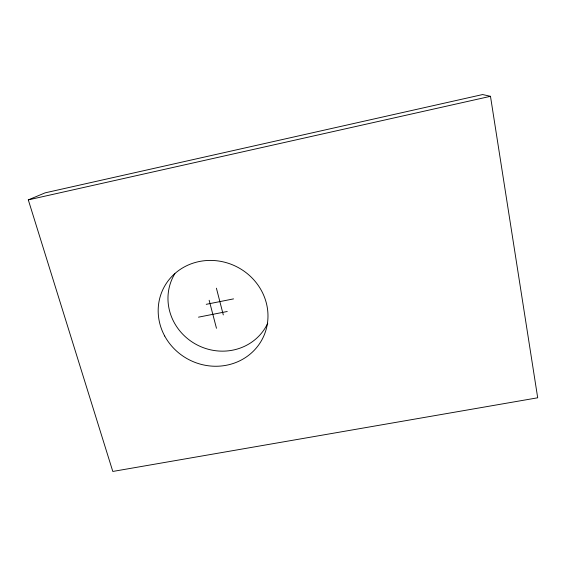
<?xml version="1.0" encoding="UTF-8"?>
<svg xmlns="http://www.w3.org/2000/svg" width="566" height="566" viewBox="0 0 566 566"><rect width="100%" height="100%" fill="white"/><g stroke="black" fill="none" stroke-linecap="round" stroke-linejoin="round"><path stroke-width="0.85" d="M28.3 199.883L45.11 192.85L482.628 94.55L490.481 96.312L537.7 397.792L112.804 471.45L28.3 199.883L490.481 96.312M206.236 304.324L233.553 298.883M198.489 317.165L227.242 311.491M209.151 300.256L216.474 328.28M216.41 288.193L223.294 314.908M267.746 323.236A52.716 49.829 27.2 0 1 196.529 344.616A52.716 49.829 27.2 0 1 174.873 273.64M164.699 336.02A55.553 52.235 26.7 0 0 259.744 343.406A55.553 52.235 26.7 0 0 214.79 260.586A55.553 52.235 26.7 0 0 164.699 336.02"/></g></svg>
